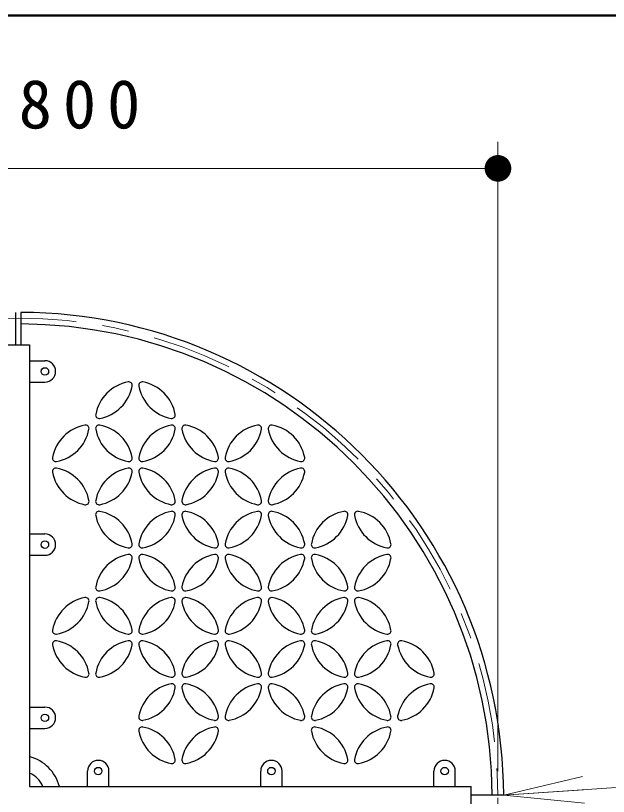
# Model space of a CAD drawing. Units: millimetres on the paper, scale 1:50. Extents: x 35 to 420, y -297 to 267.
# Drawn here: x 59.09 to 81.34, y 237.69 to 267 of the extents above; entities that cross this region are included whole.
import ezdxf

# ---------------------------------------------------------------- set-up
doc = ezdxf.new("R2010")
doc.units = ezdxf.units.MM
doc.linetypes.add('USER2', pattern=[6, 3, -1, 1, -1])
doc.layers.add('1_50', color=20, linetype='Continuous', lineweight=25)
doc.layers.add('LY_3', color=7, linetype='Continuous', lineweight=13)
doc.styles.add('ＭＳ ゴシック', font='')
doc.styles.get('ＭＳ ゴシック').set_extended_font_data('MS Gothic')

# ---------------------------------------------------------------- blocks, each defined once
blk = doc.blocks.new('filled_dot')
at = {"color": 0, "linetype": 'Continuous', "lineweight": -2, "const_width": 1.25}
blk.add_lwpolyline([(-0.625, 0, 1), (0.625, 0, 1)], format="xyb", close=True, dxfattribs=at)

msp = doc.modelspace()

# ---------------------------------------------------------------- linework, layer by layer
at = {"layer": '1_50', "color": 7, "lineweight": 13}
for p, q in [((77.192, 238.645), (77.192, 262.267)), ((41.192, 261.267), (77.192, 261.267)), ((77.409, 237.745), (80.37, 238.442)), ((77.409, 237.745), (87.418, 238.405)), ((77.409, 237.745), (80.402, 237.943)), ((80.435, 237.444), (77.409, 237.745))]:
    msp.add_line(p, q, dxfattribs=at)
at = {"layer": '1_50', "color": 4}
for p, q in [((59.092, 255.862), (59.092, 254.645)), ((59.292, 255.862), (59.292, 254.645)), ((77.409, 237.745), (76.192, 237.745))]:
    msp.add_line(p, q, dxfattribs=at)
at = {"layer": '1_50', "color": 7}
for p, q in [((58.765, 254.645), (59.619, 254.645)), ((59.619, 254.645), (59.619, 238.072)), ((59.619, 254.045), (60.192, 254.045)), ((59.619, 253.245), (60.192, 253.245)), ((59.619, 247.545), (60.192, 247.545)), ((59.619, 246.745), (60.192, 246.745)), ((59.619, 241.045), (60.192, 241.045)), ((59.619, 240.245), (60.192, 240.245)), ((61.792, 238.072), (61.792, 238.645)), ((62.592, 238.072), (62.592, 238.645)), ((68.292, 238.072), (68.292, 238.645)), ((69.092, 238.072), (69.092, 238.645)), ((74.792, 238.072), (74.792, 238.645)), ((75.592, 238.072), (75.592, 238.645)), ((59.619, 238.072), (76.192, 238.072)), ((76.192, 237.218), (76.192, 238.072))]:
    msp.add_line(p, q, dxfattribs=at)
at = {"layer": '1_50', "color": 4, "linetype": 'USER2', "lineweight": 13}
msp.add_circle((59.192, 237.645), 18, dxfattribs=at)
at = {"layer": '1_50', "color": 3}
for centre in [(60.192, 253.645), (60.192, 247.145), (60.192, 240.645), (62.192, 238.645), (68.692, 238.645), (75.192, 238.645)]:
    msp.add_circle(centre, 0.14, dxfattribs=at)
at = {"layer": '1_50', "color": 4}
for radius, start, end in [(18.217, 0.3145, 89.6855), (17.783, 0.3222, 89.6778), (1.6, 15.4784, 74.5216)]:
    msp.add_arc((59.192, 237.645), radius, start, end, dxfattribs=at)
at = {"layer": '1_50', "color": 7}
for centre, start, end in [((60.192, 253.645), 270, 90), ((60.192, 247.145), 270, 90), ((60.192, 240.645), 270, 90), ((62.192, 238.645), 0, 180), ((68.692, 238.645), 0, 180), ((75.192, 238.645), 0, 180)]:
    msp.add_arc(centre, 0.4, start, end, dxfattribs=at)
at = {"layer": '1_50'}
for centre, radius, start, end in [((63.59, 251.756), 1.519, 100.5078, 169.4922), ((63.336, 253.122), 0.13, 349.4922, 100.5078), ((63.843, 253.122), 0.13, 79.4922, 190.5078), ((63.59, 251.756), 1.519, 10.5078, 79.4922), ((61.971, 253.375), 1.519, 280.5078, 349.4922), ((65.208, 253.375), 1.519, 190.5078, 259.4922), ((62.224, 252.01), 0.13, 169.4922, 280.5078), ((64.955, 252.01), 0.13, 259.4922, 10.5078), ((61.971, 250.137), 1.519, 100.5078, 169.4922), ((60.352, 251.756), 1.519, 280.5078, 349.4922), ((61.717, 251.503), 0.13, 349.4922, 100.5078), ((62.224, 251.503), 0.13, 79.4922, 190.5078), ((63.59, 251.756), 1.519, 190.5078, 259.4922), ((61.971, 250.137), 1.519, 10.5078, 79.4922), ((65.208, 250.137), 1.519, 100.5078, 169.4922), ((63.59, 251.756), 1.519, 280.5078, 349.4922), ((64.955, 251.503), 0.13, 349.4922, 100.5078), ((65.462, 251.503), 0.13, 79.4922, 190.5078), ((66.827, 251.756), 1.519, 190.5078, 259.4922), ((65.208, 250.137), 1.519, 10.5078, 79.4922), ((68.446, 250.137), 1.519, 100.5078, 169.4922), ((66.827, 251.756), 1.519, 280.5078, 349.4922), ((68.193, 251.503), 0.13, 349.4922, 100.5078), ((68.7, 251.503), 0.13, 79.4922, 190.5078), ((70.065, 251.756), 1.519, 190.5078, 259.4922), ((68.446, 250.137), 1.519, 10.5078, 79.4922), ((60.605, 250.391), 0.13, 169.4922, 280.5078), ((63.336, 250.391), 0.13, 259.4922, 10.5078), ((63.843, 250.391), 0.13, 169.4922, 280.5078), ((66.574, 250.391), 0.13, 259.4922, 10.5078), ((67.081, 250.391), 0.13, 169.4922, 280.5078), ((69.812, 250.391), 0.13, 259.4922, 10.5078), ((60.605, 249.884), 0.13, 79.4922, 190.5078), ((60.352, 248.518), 1.519, 10.5078, 79.4922), ((63.59, 248.518), 1.519, 100.5078, 169.4922), ((63.336, 249.884), 0.13, 349.4922, 100.5078), ((63.843, 249.884), 0.13, 79.4922, 190.5078), ((63.59, 248.518), 1.519, 10.5078, 79.4922), ((66.827, 248.518), 1.519, 100.5078, 169.4922), ((66.574, 249.884), 0.13, 349.4922, 100.5078), ((67.081, 249.884), 0.13, 79.4922, 190.5078), ((66.827, 248.518), 1.519, 10.5078, 79.4922), ((70.065, 248.518), 1.519, 100.5078, 169.4922), ((69.812, 249.884), 0.13, 349.4922, 100.5078), ((61.971, 250.137), 1.519, 190.5078, 259.4922), ((61.971, 250.137), 1.519, 280.5078, 349.4922), ((65.208, 250.137), 1.519, 190.5078, 259.4922), ((65.208, 250.137), 1.519, 280.5078, 349.4922), ((68.446, 250.137), 1.519, 190.5078, 259.4922), ((68.446, 250.137), 1.519, 280.5078, 349.4922), ((61.717, 248.772), 0.13, 259.4922, 10.5078), ((62.224, 248.772), 0.13, 169.4922, 280.5078), ((64.955, 248.772), 0.13, 259.4922, 10.5078), ((65.462, 248.772), 0.13, 169.4922, 280.5078), ((68.193, 248.772), 0.13, 259.4922, 10.5078), ((68.7, 248.772), 0.13, 169.4922, 280.5078), ((62.224, 248.265), 0.13, 79.4922, 190.5078), ((63.59, 248.518), 1.519, 190.5078, 259.4922), ((61.971, 246.9), 1.519, 10.5078, 79.4922), ((65.208, 246.9), 1.519, 100.5078, 169.4922), ((63.59, 248.518), 1.519, 280.5078, 349.4922), ((64.955, 248.265), 0.13, 349.4922, 100.5078), ((65.462, 248.265), 0.13, 79.4922, 190.5078), ((66.827, 248.518), 1.519, 190.5078, 259.4922), ((65.208, 246.9), 1.519, 10.5078, 79.4922), ((68.446, 246.9), 1.519, 100.5078, 169.4922), ((66.827, 248.518), 1.519, 280.5078, 349.4922), ((68.193, 248.265), 0.13, 349.4922, 100.5078), ((68.7, 248.265), 0.13, 79.4922, 190.5078), ((70.065, 248.518), 1.519, 190.5078, 259.4922), ((68.446, 246.9), 1.519, 10.5078, 79.4922), ((71.684, 246.9), 1.519, 100.5078, 169.4922), ((70.065, 248.518), 1.519, 280.5078, 349.4922), ((71.431, 248.265), 0.13, 349.4922, 100.5078), ((71.937, 248.265), 0.13, 79.4922, 190.5078), ((73.303, 248.518), 1.519, 190.5078, 259.4922), ((71.684, 246.9), 1.519, 10.5078, 79.4922), ((63.336, 247.153), 0.13, 259.4922, 10.5078), ((63.843, 247.153), 0.13, 169.4922, 280.5078), ((66.574, 247.153), 0.13, 259.4922, 10.5078), ((67.081, 247.153), 0.13, 169.4922, 280.5078), ((69.812, 247.153), 0.13, 259.4922, 10.5078), ((70.318, 247.153), 0.13, 169.4922, 280.5078), ((73.05, 247.153), 0.13, 259.4922, 10.5078), ((63.59, 245.281), 1.519, 100.5078, 169.4922), ((63.336, 246.646), 0.13, 349.4922, 100.5078), ((63.843, 246.646), 0.13, 79.4922, 190.5078), ((63.59, 245.281), 1.519, 10.5078, 79.4922), ((66.827, 245.281), 1.519, 100.5078, 169.4922), ((66.574, 246.646), 0.13, 349.4922, 100.5078), ((67.081, 246.646), 0.13, 79.4922, 190.5078), ((66.827, 245.281), 1.519, 10.5078, 79.4922), ((70.065, 245.281), 1.519, 100.5078, 169.4922), ((69.812, 246.646), 0.13, 349.4922, 100.5078), ((70.318, 246.646), 0.13, 79.4922, 190.5078), ((70.065, 245.281), 1.519, 10.5078, 79.4922), ((73.303, 245.281), 1.519, 100.5078, 169.4922), ((73.05, 246.646), 0.13, 349.4922, 100.5078), ((61.971, 246.9), 1.519, 280.5078, 349.4922), ((65.208, 246.9), 1.519, 190.5078, 259.4922), ((65.208, 246.9), 1.519, 280.5078, 349.4922), ((68.446, 246.9), 1.519, 190.5078, 259.4922), ((68.446, 246.9), 1.519, 280.5078, 349.4922), ((71.684, 246.9), 1.519, 190.5078, 259.4922), ((71.684, 246.9), 1.519, 280.5078, 349.4922), ((62.224, 245.534), 0.13, 169.4922, 280.5078), ((64.955, 245.534), 0.13, 259.4922, 10.5078), ((65.462, 245.534), 0.13, 169.4922, 280.5078), ((68.193, 245.534), 0.13, 259.4922, 10.5078), ((68.7, 245.534), 0.13, 169.4922, 280.5078), ((71.431, 245.534), 0.13, 259.4922, 10.5078), ((71.937, 245.534), 0.13, 169.4922, 280.5078), ((61.971, 243.662), 1.519, 100.5078, 169.4922), ((60.352, 245.281), 1.519, 280.5078, 349.4922), ((61.717, 245.027), 0.13, 349.4922, 100.5078), ((62.224, 245.027), 0.13, 79.4922, 190.5078), ((63.59, 245.281), 1.519, 190.5078, 259.4922), ((61.971, 243.662), 1.519, 10.5078, 79.4922), ((65.208, 243.662), 1.519, 100.5078, 169.4922), ((63.59, 245.281), 1.519, 280.5078, 349.4922), ((64.955, 245.027), 0.13, 349.4922, 100.5078), ((65.462, 245.027), 0.13, 79.4922, 190.5078), ((66.827, 245.281), 1.519, 190.5078, 259.4922), ((65.208, 243.662), 1.519, 10.5078, 79.4922), ((68.446, 243.662), 1.519, 100.5078, 169.4922), ((66.827, 245.281), 1.519, 280.5078, 349.4922), ((68.193, 245.027), 0.13, 349.4922, 100.5078), ((68.7, 245.027), 0.13, 79.4922, 190.5078), ((70.065, 245.281), 1.519, 190.5078, 259.4922), ((68.446, 243.662), 1.519, 10.5078, 79.4922), ((71.684, 243.662), 1.519, 100.5078, 169.4922), ((70.065, 245.281), 1.519, 280.5078, 349.4922), ((71.431, 245.027), 0.13, 349.4922, 100.5078), ((71.937, 245.027), 0.13, 79.4922, 190.5078), ((73.303, 245.281), 1.519, 190.5078, 259.4922), ((71.684, 243.662), 1.519, 10.5078, 79.4922), ((60.605, 243.915), 0.13, 169.4922, 280.5078), ((63.336, 243.915), 0.13, 259.4922, 10.5078), ((63.843, 243.915), 0.13, 169.4922, 280.5078), ((66.574, 243.915), 0.13, 259.4922, 10.5078), ((67.081, 243.915), 0.13, 169.4922, 280.5078), ((69.812, 243.915), 0.13, 259.4922, 10.5078), ((70.318, 243.915), 0.13, 169.4922, 280.5078), ((73.05, 243.915), 0.13, 259.4922, 10.5078), ((60.605, 243.409), 0.13, 79.4922, 190.5078), ((60.352, 242.043), 1.519, 10.5078, 79.4922), ((63.59, 242.043), 1.519, 100.5078, 169.4922), ((63.336, 243.409), 0.13, 349.4922, 100.5078), ((63.843, 243.409), 0.13, 79.4922, 190.5078), ((63.59, 242.043), 1.519, 10.5078, 79.4922), ((66.827, 242.043), 1.519, 100.5078, 169.4922), ((66.574, 243.409), 0.13, 349.4922, 100.5078), ((67.081, 243.409), 0.13, 79.4922, 190.5078), ((66.827, 242.043), 1.519, 10.5078, 79.4922), ((70.065, 242.043), 1.519, 100.5078, 169.4922), ((69.812, 243.409), 0.13, 349.4922, 100.5078), ((70.318, 243.409), 0.13, 79.4922, 190.5078), ((70.065, 242.043), 1.519, 10.5078, 79.4922), ((73.303, 242.043), 1.519, 100.5078, 169.4922), ((73.05, 243.409), 0.13, 349.4922, 100.5078), ((73.556, 243.409), 0.13, 79.4922, 190.5078), ((73.303, 242.043), 1.519, 10.5078, 79.4922), ((61.971, 243.662), 1.519, 190.5078, 259.4922), ((61.971, 243.662), 1.519, 280.5078, 349.4922), ((65.208, 243.662), 1.519, 190.5078, 259.4922), ((65.208, 243.662), 1.519, 280.5078, 349.4922), ((68.446, 243.662), 1.519, 190.5078, 259.4922), ((68.446, 243.662), 1.519, 280.5078, 349.4922), ((71.684, 243.662), 1.519, 190.5078, 259.4922), ((71.684, 243.662), 1.519, 280.5078, 349.4922), ((74.922, 243.662), 1.519, 190.5078, 259.4922), ((61.717, 242.296), 0.13, 259.4922, 10.5078), ((62.224, 242.296), 0.13, 169.4922, 280.5078), ((64.955, 242.296), 0.13, 259.4922, 10.5078), ((65.462, 242.296), 0.13, 169.4922, 280.5078), ((68.193, 242.296), 0.13, 259.4922, 10.5078), ((68.7, 242.296), 0.13, 169.4922, 280.5078), ((71.431, 242.296), 0.13, 259.4922, 10.5078), ((71.937, 242.296), 0.13, 169.4922, 280.5078), ((74.669, 242.296), 0.13, 259.4922, 10.5078), ((65.208, 240.424), 1.519, 100.5078, 169.4922), ((64.955, 241.79), 0.13, 349.4922, 100.5078), ((65.462, 241.79), 0.13, 79.4922, 190.5078), ((65.208, 240.424), 1.519, 10.5078, 79.4922), ((68.446, 240.424), 1.519, 100.5078, 169.4922), ((68.193, 241.79), 0.13, 349.4922, 100.5078), ((68.7, 241.79), 0.13, 79.4922, 190.5078), ((68.446, 240.424), 1.519, 10.5078, 79.4922), ((71.684, 240.424), 1.519, 100.5078, 169.4922), ((71.431, 241.79), 0.13, 349.4922, 100.5078), ((71.937, 241.79), 0.13, 79.4922, 190.5078), ((71.684, 240.424), 1.519, 10.5078, 79.4922), ((74.922, 240.424), 1.519, 100.5078, 169.4922), ((74.669, 241.79), 0.13, 349.4922, 100.5078), ((63.59, 242.043), 1.519, 280.5078, 349.4922), ((66.827, 242.043), 1.519, 190.5078, 259.4922), ((66.827, 242.043), 1.519, 280.5078, 349.4922), ((70.065, 242.043), 1.519, 190.5078, 259.4922), ((70.065, 242.043), 1.519, 280.5078, 349.4922), ((73.303, 242.043), 1.519, 190.5078, 259.4922), ((73.303, 242.043), 1.519, 280.5078, 349.4922), ((63.843, 240.677), 0.13, 169.4922, 280.5078), ((66.574, 240.677), 0.13, 259.4922, 10.5078), ((67.081, 240.677), 0.13, 169.4922, 280.5078), ((69.812, 240.677), 0.13, 259.4922, 10.5078), ((70.318, 240.677), 0.13, 169.4922, 280.5078), ((73.05, 240.677), 0.13, 259.4922, 10.5078), ((73.556, 240.677), 0.13, 169.4922, 280.5078), ((63.843, 240.171), 0.13, 79.4922, 190.5078), ((65.208, 240.424), 1.519, 190.5078, 259.4922), ((63.59, 238.805), 1.519, 10.5078, 79.4922), ((66.827, 238.805), 1.519, 100.5078, 169.4922), ((65.208, 240.424), 1.519, 280.5078, 349.4922), ((66.574, 240.171), 0.13, 349.4922, 100.5078), ((70.318, 240.171), 0.13, 79.4922, 190.5078), ((71.684, 240.424), 1.519, 190.5078, 259.4922), ((70.065, 238.805), 1.519, 10.5078, 79.4922), ((73.303, 238.805), 1.519, 100.5078, 169.4922), ((71.684, 240.424), 1.519, 280.5078, 349.4922), ((73.05, 240.171), 0.13, 349.4922, 100.5078), ((64.955, 239.058), 0.13, 259.4922, 10.5078), ((65.462, 239.058), 0.13, 169.4922, 280.5078), ((71.431, 239.058), 0.13, 259.4922, 10.5078), ((71.937, 239.058), 0.13, 169.4922, 280.5078)]:
    msp.add_arc(centre, radius, start, end, dxfattribs=at)
at = {"layer": '1_50', "color": 2}
msp.add_arc((59.192, 237.645), 1.016, 24.852, 65.148, dxfattribs=at)
at = {"layer": 'LY_3', "lineweight": 50}
msp.add_line((420, 267), (35, 267), dxfattribs=at)

# ---------------------------------------------------------------- block references
at = {"layer": '1_50', "color": 7, "lineweight": 13, "xscale": 0.4, "yscale": 0.4, "rotation": 180}
msp.add_blockref('filled_dot', (77.192, 261.267), dxfattribs=at)

# ---------------------------------------------------------------- texts
at = {"layer": '1_50', "color": 7, "insert": (59.606, 262.267), "char_height": 1.833, "attachment_point": 8, "style": 'ＭＳ ゴシック'}
msp.add_mtext('\\T1.33;φ1800', dxfattribs=at)

doc.saveas('drawing.dxf')
